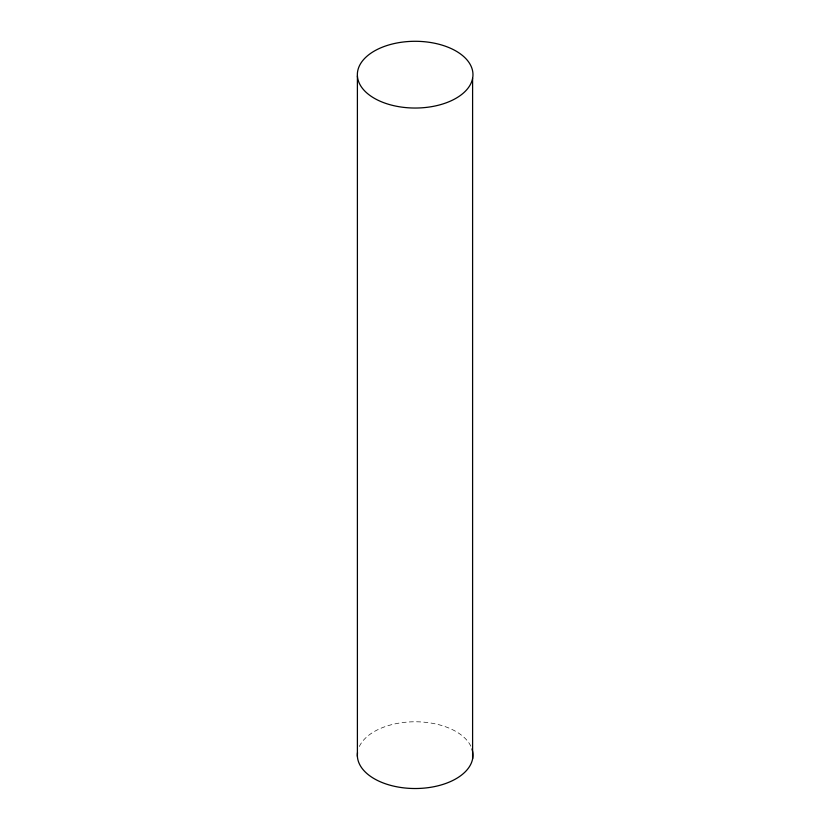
<?xml version="1.0" encoding="UTF-8"?>
<svg xmlns="http://www.w3.org/2000/svg" width="830" height="830" viewBox="0 0 830 830"><rect width="100%" height="100%" fill="white"/><g stroke="black" fill="none" stroke-linecap="round" stroke-linejoin="round"><path stroke-width="0.62" stroke-dasharray="4.15 3.11" d="M359.328 746.512A57.81 33.376 0 0 1 415.415 721.778A57.81 33.376 0 0 1 471.129 746.793"/><path stroke-width="1.25" d="M472.602 78.404A57.81 33.376 0 0 1 380.835 101.519A57.81 33.376 0 0 1 392.051 44.073A57.81 33.376 0 0 1 472.602 78.404L472.602 758.89M357.398 75.914L357.398 756.4M471.959 748.94A57.81 33.376 0 0 1 418.413 788.469A57.81 33.376 0 0 1 357.512 752.665"/></g></svg>
